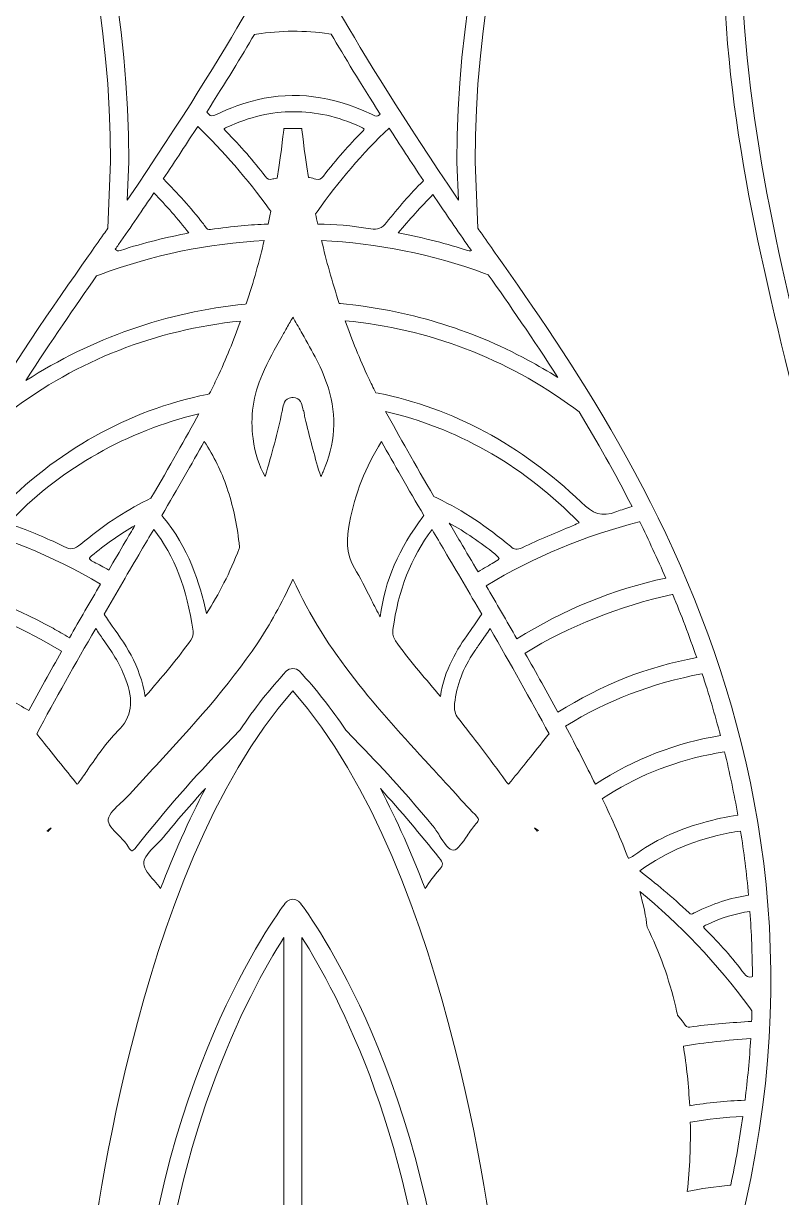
# Model space of a CAD drawing. Extents: x 467 to 2534, y -2987 to -13.
# Drawn here: x 1335 to 1801, y -1244 to -521 of the extents above; entities that cross this region are included whole.
import ezdxf

# ---------------------------------------------------------------- set-up
doc = ezdxf.new("R2010")
doc.units = 0
doc.header["$MEASUREMENT"] = 0
doc.layers.add('Layer 1', color=7, linetype='Continuous')

# ---------------------------------------------------------------- blocks, each defined once
blk = doc.blocks.new('block 2')
at = {"layer": 'Layer 1', "lineweight": 0}
for points, knots in [([(2529.46, -1453.51), (2526.66, -1452.4), (2523.54, -1453.69), (2522.31, -1456.43), (2522.01, -1457.14), (2505.06, -1493.98), (2462.33, -1535.12), (2461.96, -1524.73), (2462.23, -1514.31), (2463.46, -1503.86), (2465.51, -1486.58), (2472.78, -1450.83), (2489.36, -1439.91), (2448.7, -1466.6), (2405.02, -1490.26), (2349.29, -1559.44), (2349.18, -1550.69), (2349.51, -1541.88), (2350.55, -1533.09), (2352.56, -1515.79), (2359.83, -1480.06), (2376.47, -1469.14), (2332.22, -1498.2), (2284.39, -1523.62), (2221.44, -1607.9), (2220.15, -1592.27), (2219.84, -1576.66), (2221.67, -1561.01), (2223.71, -1543.71), (2230.98, -1507.92), (2247.57, -1497.05), (2201.24, -1527.46), (2150.89, -1553.93), (2083.38, -1648.38), (2078.18, -1655.68), (2073.43, -1663.39), (2069.41, -1671.45), (2068.67, -1658.58), (2068.71, -1645.7), (2070.22, -1632.76), (2072.24, -1615.46), (2079.51, -1579.68), (2096.13, -1568.76), (2067.51, -1587.56), (2037.38, -1604.86), (2002.64, -1637.56), (2001.15, -1616.4), (1985.47, -1599.69), (1974.86, -1588.38), (1960.13, -1572.71), (1944.55, -1557.53), (1928.53, -1543.21), (1922.83, -1538.13), (1916.99, -1533.18), (1911.36, -1528.38), (1909.94, -1527.19), (1908.55, -1525.99), (1907.16, -1524.8), (1924.28, -1508.4), (1986.82, -1437.6), (2002.4, -1266.13), (2020.09, -1071.6), (1834.51, -783.21), (1826.61, -771.04), (1826.61, -771.04), (1826.16, -771.31), (1826.16, -771.31), (1826.06, -770.89), (1825.96, -770.46), (1825.84, -770.02), (1801.91, -674.85), (1777.15, -576.45), (1776.9, -476.35), (1776.9, -476.35), (1776.86, -467.66), (1776.86, -467.66), (1776.47, -328.94), (1776.03, -171.69), (1864.04, -53.82), (1864.04, -53.82), (1894.69, -12.76), (1894.69, -12.76), (1894.69, -12.76), (1855.9, -46.24), (1855.9, -46.24), (1855.26, -46.8), (1791.47, -102.35), (1728.66, -198.53), (1670.68, -287.35), (1601.55, -430.11), (1601.55, -606.03), (1601.55, -606.03), (1602.51, -629.38), (1602.51, -629.38), (1534.49, -529.66), (1505.77, -471.11), (1505.48, -470.5), (1505.48, -470.5), (1500.45, -460.17), (1500.45, -460.17), (1500.45, -460.17), (1495.41, -470.5), (1495.41, -470.5), (1495.12, -471.11), (1466.41, -529.66), (1398.39, -629.38), (1398.39, -629.38), (1399.35, -605.8), (1399.35, -605.8), (1399.35, -430.11), (1330.22, -287.35), (1272.24, -198.53), (1209.43, -102.35), (1145.62, -46.8), (1144.99, -46.24), (1144.99, -46.24), (1106.21, -12.76), (1106.21, -12.76), (1106.21, -12.76), (1136.85, -53.82), (1136.85, -53.82), (1224.87, -171.69), (1224.42, -328.92), (1224.03, -467.63), (1224.03, -467.63), (1224, -476.35), (1224, -476.35), (1223.74, -576.45), (1199, -674.85), (1175.06, -770.02), (1174.94, -770.46), (1174.84, -770.89), (1174.73, -771.31), (1174.73, -771.31), (1174.29, -771.04), (1174.29, -771.04), (1166.39, -783.21), (980.81, -1071.6), (998.5, -1266.13), (1014.08, -1437.59), (1076.62, -1508.4), (1093.73, -1524.8), (1092.35, -1525.99), (1090.95, -1527.17), (1089.55, -1528.37), (1083.9, -1533.16), (1078.07, -1538.13), (1072.37, -1543.21), (1056.33, -1557.54), (1040.75, -1572.75), (1026.04, -1588.38), (1015.43, -1599.69), (999.73, -1616.4), (998.26, -1637.56), (963.52, -1604.86), (933.38, -1587.56), (904.77, -1568.76), (921.39, -1579.68), (928.66, -1615.46), (930.67, -1632.76), (932.19, -1645.7), (932.22, -1658.58), (931.49, -1671.45), (927.46, -1663.39), (922.72, -1655.68), (917.52, -1648.38), (850.01, -1553.93), (799.66, -1527.46), (753.33, -1497.05), (769.91, -1507.92), (777.18, -1543.71), (779.23, -1561.01), (781.06, -1576.66), (780.75, -1592.27), (779.45, -1607.9), (716.5, -1523.62), (668.67, -1498.2), (624.45, -1469.14), (641.07, -1480.06), (648.33, -1515.79), (650.35, -1533.09), (651.39, -1541.88), (651.71, -1550.69), (651.61, -1559.44), (595.88, -1490.26), (552.2, -1466.6), (511.53, -1439.91), (528.12, -1450.83), (535.39, -1486.58), (537.44, -1503.86), (538.67, -1514.31), (538.94, -1524.73), (538.56, -1535.14), (495.8, -1493.95), (478.89, -1457.12), (478.58, -1456.43), (477.36, -1453.69), (474.23, -1452.4), (471.43, -1453.51), (468.64, -1454.6), (467.22, -1457.69), (468.19, -1460.52), (468.53, -1461.53), (487.8, -1515.53), (535.25, -1573.57), (539.16, -1578.35), (543.26, -1583.14), (547.54, -1587.92), (572.08, -1615.39), (603.01, -1642.86), (641.36, -1665.25), (645.86, -1667.9), (650.54, -1670.47), (655.26, -1672.98), (666.75, -1679.06), (678.86, -1684.6), (691.61, -1689.6), (695.99, -1691.34), (700.52, -1693.03), (705.09, -1694.58), (712.22, -1697.09), (719.52, -1699.36), (727.05, -1701.44), (742.29, -1705.66), (756.83, -1709.87), (770.7, -1714.05), (775.61, -1715.54), (780.46, -1716.99), (785.24, -1718.44), (791.57, -1720.42), (797.74, -1722.36), (803.79, -1724.33), (808.38, -1725.79), (812.85, -1727.24), (817.25, -1728.73), (824.69, -1731.2), (831.91, -1733.66), (838.92, -1736.12), (824.16, -1753.71), (812.62, -1777.16), (804.59, -1805.94), (796.16, -1836.13), (793.33, -1869.47), (796.19, -1905.03), (796.86, -1913.36), (798.39, -1921.55), (799.86, -1929.47), (801.84, -1940.01), (803.68, -1949.98), (803.67, -1960.2), (803.65, -1970.62), (802.25, -1981.32), (800.88, -1991.66), (799.55, -2001.9), (798.15, -2012.48), (798.02, -2023.15), (797.69, -2049.1), (805.03, -2075.53), (818.73, -2097.6), (822.16, -2103.14), (826, -2108.43), (829.72, -2113.55), (834.24, -2119.8), (838.51, -2125.68), (842.18, -2132.05), (849.57, -2144.9), (849.31, -2156.31), (849.02, -2169.5), (848.83, -2177.92), (848.63, -2186.62), (850.46, -2196.24), (859.11, -2241.87), (894.04, -2276.66), (931.34, -2296.41), (845.27, -2282.98), (775.65, -2255.4), (753.11, -2235.68), (753.11, -2235.68), (745.04, -2243.34), (745.04, -2243.34), (746.78, -2245.54), (788.29, -2297.74), (859.99, -2343.72), (911.24, -2376.57), (985.75, -2410.56), (1074.79, -2410.55), (1094.47, -2410.55), (1114.88, -2408.89), (1135.88, -2405.19), (1004.05, -2511.85), (828.85, -2475.27), (821.16, -2473.6), (821.16, -2473.6), (821.14, -2473.73), (821.14, -2473.73), (821.14, -2473.73), (819.86, -2473.43), (819.86, -2473.43), (819.86, -2473.43), (819.86, -2479.3), (819.86, -2479.3), (819.86, -2479.3), (817.52, -2484.09), (817.52, -2484.09), (817.52, -2484.09), (818, -2484.26), (818, -2484.26), (818, -2484.26), (817.98, -2484.3), (817.98, -2484.3), (821.5, -2485.63), (905.38, -2516.96), (1015.15, -2522.5), (1025.87, -2523.03), (1036.45, -2523.3), (1046.89, -2523.3), (1084.88, -2523.3), (1121, -2519.7), (1155.06, -2512.67), (1161.03, -2557.91), (1165.33, -2606.49), (1168.57, -2665.02), (1169.34, -2678.86), (1169.74, -2693.31), (1170.11, -2707.27), (1171.08, -2743.03), (1172.11, -2780.03), (1179.29, -2814.77), (1183.93, -2837.21), (1194.7, -2868.69), (1219.68, -2891.32), (1248.16, -2917.1), (1284.2, -2921.37), (1326.79, -2904), (1329.64, -2902.84), (1332.51, -2901.61), (1335.36, -2900.4), (1341.96, -2910.43), (1386.02, -2972.1), (1470.35, -2972.1), (1479.87, -2972.1), (1489.9, -2971.31), (1500.45, -2969.59), (1604.45, -2986.69), (1658.19, -2911.56), (1665.54, -2900.4), (1668.39, -2901.61), (1671.26, -2902.84), (1674.11, -2904), (1691.22, -2910.98), (1707.28, -2914.46), (1722.21, -2914.46), (1744.44, -2914.46), (1764.19, -2906.74), (1781.22, -2891.32), (1806.2, -2868.69), (1816.96, -2837.21), (1821.61, -2814.77), (1828.79, -2780.03), (1829.81, -2743.03), (1830.79, -2707.27), (1831.16, -2693.31), (1831.55, -2678.86), (1832.32, -2665.02), (1835.56, -2606.49), (1839.86, -2557.91), (1845.84, -2512.67), (1879.9, -2519.72), (1916.02, -2523.3), (1954, -2523.3), (1964.43, -2523.3), (1975.03, -2523.03), (1985.74, -2522.5), (2095.5, -2516.96), (2179.4, -2485.63), (2182.91, -2484.3), (2182.91, -2484.3), (2182.9, -2484.24), (2182.9, -2484.24), (2182.9, -2484.24), (2183.43, -2484.06), (2183.43, -2484.06), (2183.43, -2484.06), (2181.04, -2479.02), (2181.04, -2479.02), (2181.04, -2479.02), (2181.04, -2473.43), (2181.04, -2473.43), (2181.04, -2473.43), (2179.6, -2473.48), (2179.6, -2473.48), (2179.6, -2473.48), (2179.07, -2473.75), (2179.07, -2473.75), (2164.96, -2476.7), (1994.19, -2509.67), (1865.02, -2405.19), (1886.02, -2408.89), (1906.41, -2410.55), (1926.1, -2410.55), (2015.14, -2410.55), (2089.66, -2376.57), (2140.9, -2343.72), (2212.6, -2297.74), (2254.12, -2245.54), (2255.86, -2243.34), (2255.86, -2243.34), (2247.79, -2235.68), (2247.79, -2235.68), (2225.25, -2255.4), (2155.63, -2282.98), (2069.58, -2296.41), (2106.86, -2276.66), (2141.79, -2241.87), (2150.44, -2196.24), (2152.27, -2186.62), (2152.06, -2177.92), (2151.87, -2169.5), (2151.58, -2156.31), (2151.33, -2144.9), (2158.72, -2132.05), (2162.39, -2125.68), (2166.65, -2119.8), (2171.17, -2113.55), (2174.89, -2108.43), (2178.73, -2103.14), (2182.16, -2097.6), (2195.87, -2075.53), (2203.2, -2049.1), (2202.88, -2023.15), (2202.74, -2012.48), (2201.34, -2001.9), (2200.01, -1991.66), (2198.65, -1981.32), (2197.25, -1970.62), (2197.23, -1960.2), (2197.21, -1949.98), (2199.06, -1940.01), (2201.04, -1929.47), (2202.5, -1921.55), (2204.04, -1913.36), (2204.7, -1905.03), (2207.57, -1869.47), (2204.74, -1836.13), (2196.31, -1805.94), (2188.27, -1777.14), (2176.74, -1753.69), (2161.98, -1736.1), (2194.55, -1724.72), (2231.51, -1713.22), (2273.85, -1701.44), (2465.76, -1648.15), (2532.07, -1462.41), (2532.7, -1460.52), (2533.68, -1457.69), (2532.26, -1454.6), (2529.46, -1453.51)], [0, 0, 0, 0, 1, 1, 1, 2, 2, 2, 3, 3, 3, 4, 4, 4, 5, 5, 5, 6, 6, 6, 7, 7, 7, 8, 8, 8, 9, 9, 9, 10, 10, 10, 11, 11, 11, 12, 12, 12, 13, 13, 13, 14, 14, 14, 15, 15, 15, 16, 16, 16, 17, 17, 17, 18, 18, 18, 19, 19, 19, 20, 20, 20, 21, 21, 21, 22, 22, 22, 23, 23, 23, 24, 24, 24, 25, 25, 25, 26, 26, 26, 27, 27, 27, 28, 28, 28, 29, 29, 29, 30, 30, 30, 31, 31, 31, 32, 32, 32, 33, 33, 33, 34, 34, 34, 35, 35, 35, 36, 36, 36, 37, 37, 37, 38, 38, 38, 39, 39, 39, 40, 40, 40, 41, 41, 41, 42, 42, 42, 43, 43, 43, 44, 44, 44, 45, 45, 45, 46, 46, 46, 47, 47, 47, 48, 48, 48, 49, 49, 49, 50, 50, 50, 51, 51, 51, 52, 52, 52, 53, 53, 53, 54, 54, 54, 55, 55, 55, 56, 56, 56, 57, 57, 57, 58, 58, 58, 59, 59, 59, 60, 60, 60, 61, 61, 61, 62, 62, 62, 63, 63, 63, 64, 64, 64, 65, 65, 65, 66, 66, 66, 67, 67, 67, 68, 68, 68, 69, 69, 69, 70, 70, 70, 71, 71, 71, 72, 72, 72, 73, 73, 73, 74, 74, 74, 75, 75, 75, 76, 76, 76, 77, 77, 77, 78, 78, 78, 79, 79, 79, 80, 80, 80, 81, 81, 81, 82, 82, 82, 83, 83, 83, 84, 84, 84, 85, 85, 85, 86, 86, 86, 87, 87, 87, 88, 88, 88, 89, 89, 89, 90, 90, 90, 91, 91, 91, 92, 92, 92, 93, 93, 93, 94, 94, 94, 95, 95, 95, 96, 96, 96, 97, 97, 97, 98, 98, 98, 99, 99, 99, 100, 100, 100, 101, 101, 101, 102, 102, 102, 103, 103, 103, 104, 104, 104, 105, 105, 105, 106, 106, 106, 107, 107, 107, 108, 108, 108, 109, 109, 109, 110, 110, 110, 111, 111, 111, 112, 112, 112, 113, 113, 113, 114, 114, 114, 115, 115, 115, 116, 116, 116, 117, 117, 117, 118, 118, 118, 119, 119, 119, 120, 120, 120, 121, 121, 121, 122, 122, 122, 123, 123, 123, 124, 124, 124, 125, 125, 125, 126, 126, 126, 127, 127, 127, 128, 128, 128, 129, 129, 129, 130, 130, 130, 131, 131, 131, 132, 132, 132, 133, 133, 133, 134, 134, 134, 135, 135, 135, 136, 136, 136, 137, 137, 137, 138, 138, 138, 139, 139, 139, 140, 140, 140, 141, 141, 141, 142, 142, 142, 143, 143, 143, 144, 144, 144, 145, 145, 145, 146, 146, 146, 147, 147, 147, 148, 148, 148, 149, 149, 149, 150, 150, 150, 151, 151, 151, 152, 152, 152, 152]), ([(1185.89, -772.75), (1210.01, -676.93), (1234.92, -577.85), (1235.19, -476.37), (1235.19, -476.37), (1235.21, -467.66), (1235.21, -467.66), (1235.57, -343.32), (1235.96, -204.27), (1173.44, -90.16), (1197.34, -115.81), (1230.33, -154.77), (1263.07, -204.97), (1320.14, -292.45), (1388.17, -433.01), (1388.17, -605.57), (1388.17, -605.57), (1386.48, -646.65), (1386.48, -646.65), (1385.61, -647.91), (1384.76, -649.15), (1383.87, -650.42), (1380.92, -654.65), (1377.81, -659.07), (1374.55, -663.69), (1288.74, -785.77), (1110.47, -1039.32), (1270.14, -1388.37), (1263.64, -1411.62), (1254.39, -1434.77), (1242.43, -1457.79), (1127.55, -1314.61), (1124.87, -1117.13), (1143.2, -975.7), (1152.04, -907.31), (1169.26, -838.9), (1185.89, -772.75)], [0, 0, 0, 0, 1, 1, 1, 2, 2, 2, 3, 3, 3, 4, 4, 4, 5, 5, 5, 6, 6, 6, 7, 7, 7, 8, 8, 8, 9, 9, 9, 10, 10, 10, 11, 11, 11, 12, 12, 12, 12]), ([(1737.82, -204.97), (1770.57, -154.77), (1803.55, -115.81), (1827.46, -90.16), (1764.94, -204.29), (1765.33, -343.34), (1765.69, -467.68), (1765.69, -467.68), (1765.7, -476.37), (1765.7, -476.37), (1765.98, -577.85), (1790.89, -676.93), (1815, -772.75), (1831.64, -838.9), (1848.84, -907.31), (1857.71, -975.7), (1876.02, -1117.13), (1873.34, -1314.61), (1758.47, -1457.79), (1746.51, -1434.79), (1737.26, -1411.62), (1730.76, -1388.37), (1890.42, -1039.34), (1712.18, -785.77), (1626.34, -663.69), (1623.09, -659.07), (1619.98, -654.65), (1617.05, -650.42), (1616.14, -649.15), (1615.29, -647.91), (1614.42, -646.65), (1614.42, -646.65), (1612.73, -605.8), (1612.73, -605.8), (1612.73, -433.01), (1680.76, -292.45), (1737.82, -204.97)], [0, 0, 0, 0, 1, 1, 1, 2, 2, 2, 3, 3, 3, 4, 4, 4, 5, 5, 5, 6, 6, 6, 7, 7, 7, 8, 8, 8, 9, 9, 9, 10, 10, 10, 11, 11, 11, 12, 12, 12, 12]), ([(1476.73, -527.37), (1476.73, -527.37), (1478.09, -527.17), (1478.09, -527.17), (1492.89, -524.91), (1507.89, -524.85), (1522.7, -526.96), (1522.7, -526.96), (1524.05, -527.17), (1524.05, -527.17), (1532.22, -541.04), (1542.22, -557.52), (1554.23, -576.43), (1554.23, -576.43), (1553.81, -576.84), (1553.81, -576.84), (1552.36, -578.2), (1551.66, -577.85), (1549.78, -576.89), (1549.46, -576.74), (1549.13, -576.57), (1548.81, -576.41), (1524.47, -565.06), (1501.49, -562.18), (1478.54, -567.59), (1470.16, -569.55), (1461.68, -572.61), (1453.32, -576.67), (1450.95, -577.83), (1450.08, -577.91), (1448.46, -576.33), (1448.46, -576.33), (1447.38, -575.32), (1447.38, -575.32), (1459, -556.98), (1468.74, -540.94), (1476.73, -527.37)], [0, 0, 0, 0, 1, 1, 1, 2, 2, 2, 3, 3, 3, 4, 4, 4, 5, 5, 5, 6, 6, 6, 7, 7, 7, 8, 8, 8, 9, 9, 9, 10, 10, 10, 11, 11, 11, 12, 12, 12, 12]), ([(1488.08, -616.39), (1485.88, -616.99), (1484.87, -616.61), (1483.35, -614.63), (1476.23, -605.35), (1468.18, -596.12), (1459.39, -587.21), (1458.3, -586.1), (1458.15, -585.64), (1458.1, -585.64), (1458.13, -585.58), (1458.4, -585.2), (1459.84, -584.55), (1473.93, -578.03), (1487.33, -574.89), (1500.87, -575), (1514.49, -574.86), (1527.97, -577.88), (1542.1, -584.21), (1544.17, -585.13), (1544.37, -585.61), (1544.39, -585.64), (1544.39, -585.68), (1544.37, -586.24), (1542.83, -587.74), (1535.04, -595.4), (1527.32, -604.21), (1519.25, -614.63), (1517.68, -616.65), (1516.71, -617.02), (1514.54, -616.43), (1513.4, -616.1), (1512.17, -615.81), (1510.79, -615.54), (1510.79, -615.54), (1510.14, -615.42), (1510.14, -615.42), (1507.09, -597.3), (1506.05, -585.69), (1506.01, -585.39), (1506.01, -585.39), (1494.89, -585.39), (1494.89, -585.39), (1494.85, -585.69), (1493.79, -597.45), (1490.69, -615.78), (1490.69, -615.78), (1489.53, -616.03), (1489.53, -616.03), (1489.05, -616.15), (1488.55, -616.26), (1488.08, -616.39)], [0, 0, 0, 0, 1, 1, 1, 2, 2, 2, 3, 3, 3, 4, 4, 4, 5, 5, 5, 6, 6, 6, 7, 7, 7, 8, 8, 8, 9, 9, 9, 10, 10, 10, 11, 11, 11, 12, 12, 12, 13, 13, 13, 14, 14, 14, 15, 15, 15, 16, 16, 16, 17, 17, 17, 17]), ([(1441.83, -584.01), (1457.5, -599.11), (1472.33, -616.24), (1485.93, -634.94), (1485.93, -634.94), (1486.85, -636.2), (1486.85, -636.2), (1486.32, -638.78), (1485.76, -641.43), (1485.16, -644.12), (1485.16, -644.12), (1484.7, -644.14), (1484.7, -644.14), (1474.51, -644.55), (1463.73, -645.57), (1449.62, -647.48), (1448.1, -647.82), (1447.48, -647.14), (1446.12, -645.11), (1445.78, -644.6), (1445.43, -644.1), (1445.08, -643.66), (1437.53, -634.14), (1429.39, -625.03), (1420.9, -616.58), (1420.9, -616.58), (1420.66, -616.34), (1420.66, -616.34), (1428.27, -604.94), (1435.32, -594.16), (1441.83, -584.01)], [0, 0, 0, 0, 1, 1, 1, 2, 2, 2, 3, 3, 3, 4, 4, 4, 5, 5, 5, 6, 6, 6, 7, 7, 7, 8, 8, 8, 9, 9, 9, 10, 10, 10, 10]), ([(1580.94, -617.4), (1580.94, -617.4), (1580.7, -617.66), (1580.7, -617.66), (1572.76, -625.69), (1565.17, -634.26), (1558.14, -643.1), (1555.19, -646.8), (1552.82, -647.76), (1548.4, -647.06), (1536.4, -645.16), (1525.86, -644.21), (1516.15, -644.12), (1516.15, -644.12), (1515.74, -644.12), (1515.74, -644.12), (1515.28, -642.02), (1514.83, -639.96), (1514.41, -637.94), (1514.41, -637.94), (1515.33, -636.65), (1515.33, -636.65), (1528.48, -617.98), (1543.41, -600.61), (1559.71, -585), (1566.25, -595.18), (1573.31, -605.98), (1580.94, -617.4)], [0, 0, 0, 0, 1, 1, 1, 2, 2, 2, 3, 3, 3, 4, 4, 4, 5, 5, 5, 6, 6, 6, 7, 7, 7, 8, 8, 8, 9, 9, 9, 9]), ([(1393.03, -656.82), (1400.74, -645.76), (1408.03, -635.13), (1414.89, -624.96), (1422.48, -632.76), (1429.7, -641.03), (1436.36, -649.63), (1423.42, -652.24), (1408.59, -655.57), (1394.29, -660.38), (1392.79, -660.89), (1392.08, -660.59), (1391.21, -659.8), (1391.21, -659.8), (1391.05, -659.65), (1391.05, -659.65), (1391.7, -658.71), (1392.38, -657.74), (1393.03, -656.82)], [0, 0, 0, 0, 1, 1, 1, 2, 2, 2, 3, 3, 3, 4, 4, 4, 5, 5, 5, 6, 6, 6, 6]), ([(1607.86, -656.82), (1608.7, -658.01), (1609.57, -659.26), (1610.44, -660.49), (1609.98, -660.71), (1609.38, -660.84), (1608.27, -660.49), (1595.65, -656.27), (1581.93, -652.81), (1565.32, -649.62), (1572.17, -641.41), (1579.37, -633.49), (1586.74, -626.03), (1593.39, -635.88), (1600.43, -646.13), (1607.86, -656.82)], [0, 0, 0, 0, 1, 1, 1, 2, 2, 2, 3, 3, 3, 4, 4, 4, 5, 5, 5, 5]), ([(1471.78, -693.32), (1471.78, -693.32), (1471.03, -693.38), (1471.03, -693.38), (1422.96, -698.23), (1376.36, -714.54), (1336.02, -740.55), (1351.46, -716.25), (1366.43, -694.73), (1379.52, -676.1), (1379.52, -676.1), (1381.86, -675.23), (1381.86, -675.23), (1414.24, -663.16), (1448.22, -656.13), (1482.8, -654.29), (1479.84, -666.58), (1476.22, -679.78), (1471.78, -693.32)], [0, 0, 0, 0, 1, 1, 1, 2, 2, 2, 3, 3, 3, 4, 4, 4, 5, 5, 5, 6, 6, 6, 6]), ([(1645.29, -727.89), (1609.35, -708.55), (1570.48, -696.87), (1529.76, -693.11), (1529.76, -693.11), (1529.03, -693.04), (1529.03, -693.04), (1524.64, -679.6), (1521.03, -666.46), (1518.09, -654.26), (1552.42, -655.96), (1586.21, -662.77), (1618.55, -674.48), (1618.55, -674.48), (1620.83, -675.31), (1620.83, -675.31), (1633.72, -693.64), (1648.44, -714.78), (1663.66, -738.62), (1657.62, -734.82), (1651.46, -731.21), (1645.29, -727.89)], [0, 0, 0, 0, 1, 1, 1, 2, 2, 2, 3, 3, 3, 4, 4, 4, 5, 5, 5, 6, 6, 6, 7, 7, 7, 7]), ([(1468.18, -703.88), (1464.03, -715.57), (1459.27, -727.38), (1453.81, -738.91), (1452.36, -741.96), (1450.74, -745.24), (1448.98, -748.7), (1448.98, -748.7), (1447.62, -748.98), (1447.62, -748.98), (1398.77, -759.05), (1355.13, -783.48), (1317.95, -821.58), (1317.63, -821.93), (1317.3, -822.3), (1316.98, -822.69), (1315.58, -824.35), (1315.05, -824.74), (1313.91, -824.37), (1306.88, -822.1), (1299.54, -820.01), (1291.52, -818.05), (1301.6, -798.24), (1312.1, -779.62), (1322.58, -762.24), (1322.58, -762.24), (1325.99, -759.66), (1325.99, -759.66), (1367.93, -728.01), (1415.76, -709.25), (1468.18, -703.88)], [0, 0, 0, 0, 1, 1, 1, 2, 2, 2, 3, 3, 3, 4, 4, 4, 5, 5, 5, 6, 6, 6, 7, 7, 7, 8, 8, 8, 9, 9, 9, 10, 10, 10, 10]), ([(1493.84, -713.11), (1494.48, -712.03), (1495.09, -710.94), (1495.7, -709.87), (1497.07, -707.46), (1498.43, -705.07), (1499.78, -702.67), (1500.07, -702.15), (1500.29, -701.81), (1500.48, -701.56), (1500.65, -701.8), (1500.86, -702.12), (1501.1, -702.56), (1502.77, -705.58), (1504.49, -708.57), (1506.2, -711.57), (1512.32, -722.24), (1518.66, -733.26), (1522.36, -745.21), (1527.68, -762.41), (1526.59, -779.73), (1519.12, -796.67), (1518.69, -797.66), (1518.19, -798.65), (1517.67, -799.61), (1514.03, -788.36), (1511.23, -776.91), (1508.52, -765.8), (1508.52, -765.8), (1507.68, -762.37), (1507.68, -762.37), (1507.63, -762.1), (1507.6, -761.81), (1507.58, -761.52), (1507.5, -760.68), (1507.39, -759.66), (1506.85, -758.67), (1506.66, -758.33), (1506.52, -757.6), (1506.4, -756.95), (1506.05, -755.14), (1505.26, -751.01), (1500.58, -751.01), (1500.36, -751.01), (1500.14, -751.01), (1499.89, -751.03), (1495.04, -751.44), (1494.41, -755.92), (1494.12, -758.09), (1494.05, -758.52), (1494, -758.94), (1493.91, -759.32), (1490.89, -772.94), (1487.5, -785.85), (1483.35, -799.5), (1479.53, -792.81), (1477.26, -785.58), (1475.94, -776.25), (1474.08, -762.97), (1476.01, -749.64), (1481.68, -736.64), (1485.19, -728.57), (1489.53, -720.72), (1493.84, -713.11)], [0, 0, 0, 0, 1, 1, 1, 2, 2, 2, 3, 3, 3, 4, 4, 4, 5, 5, 5, 6, 6, 6, 7, 7, 7, 8, 8, 8, 9, 9, 9, 10, 10, 10, 11, 11, 11, 12, 12, 12, 13, 13, 13, 14, 14, 14, 15, 15, 15, 16, 16, 16, 17, 17, 17, 18, 18, 18, 19, 19, 19, 20, 20, 20, 21, 21, 21, 21]), ([(1699.96, -821.19), (1690.35, -824.93), (1685.23, -822.28), (1678.01, -815.39), (1641.07, -780.05), (1598.97, -757.48), (1552.92, -748.28), (1552.92, -748.28), (1551.59, -748.02), (1551.59, -748.02), (1549.95, -744.81), (1548.45, -741.78), (1547.1, -738.91), (1541.62, -727.31), (1536.83, -715.45), (1532.66, -703.69), (1584.44, -708.71), (1631.82, -726.76), (1673.51, -757.36), (1673.51, -757.36), (1676.85, -759.81), (1676.85, -759.81), (1687.83, -777.92), (1698.85, -797.37), (1709.45, -818.14), (1705.78, -819.13), (1702.76, -820.1), (1699.96, -821.19)], [0, 0, 0, 0, 1, 1, 1, 2, 2, 2, 3, 3, 3, 4, 4, 4, 5, 5, 5, 6, 6, 6, 7, 7, 7, 8, 8, 8, 9, 9, 9, 9]), ([(1413.03, -812.86), (1413.03, -812.86), (1410.68, -814.06), (1410.68, -814.06), (1396.41, -821.24), (1382.67, -830.37), (1369.88, -841.22), (1366.02, -844.5), (1363.65, -844.83), (1359.37, -842.68), (1350.73, -838.36), (1341.31, -834.37), (1328.82, -829.72), (1326.24, -828.77), (1325.9, -828.26), (1325.9, -828.24), (1325.92, -827.97), (1326.31, -827.27), (1328.09, -825.42), (1358.48, -794.15), (1398.03, -771.86), (1442.55, -760.91), (1434.48, -775.87), (1424.36, -793.46), (1413.03, -812.86)], [0, 0, 0, 0, 1, 1, 1, 2, 2, 2, 3, 3, 3, 4, 4, 4, 5, 5, 5, 6, 6, 6, 7, 7, 7, 8, 8, 8, 8]), ([(1589.56, -812.97), (1589.56, -812.97), (1587.27, -811.84), (1587.27, -811.84), (1575.84, -792.25), (1565.67, -774.54), (1557.61, -759.54), (1601.06, -769.69), (1640.1, -791.62), (1673.68, -824.78), (1675.04, -826.11), (1676.34, -827.39), (1676.8, -828.05), (1676.15, -828.46), (1674.62, -829.11), (1673.12, -829.72), (1673.12, -829.72), (1672.62, -829.93), (1672.62, -829.93), (1663.17, -833.84), (1652.18, -838.43), (1641.67, -843.39), (1638.53, -844.88), (1636.96, -844.71), (1634.43, -842.56), (1620.3, -830.54), (1605.2, -820.59), (1589.56, -812.97)], [0, 0, 0, 0, 1, 1, 1, 2, 2, 2, 3, 3, 3, 4, 4, 4, 5, 5, 5, 6, 6, 6, 7, 7, 7, 8, 8, 8, 9, 9, 9, 9]), ([(1467.46, -843.97), (1461.58, -858.97), (1454.92, -872.08), (1447.19, -883.87), (1443.15, -865.32), (1436.17, -843.05), (1420.27, -824.31), (1420.27, -824.31), (1419.69, -823.63), (1419.69, -823.63), (1429.39, -807.06), (1438.29, -791.71), (1445.91, -778), (1451.87, -787.22), (1456.41, -796.5), (1459.77, -806.33), (1463.56, -817.39), (1466.08, -828.89), (1467.29, -840.47), (1467.33, -840.78), (1467.36, -841.07), (1467.4, -841.38), (1467.52, -842.3), (1467.67, -843.46), (1467.46, -843.97)], [0, 0, 0, 0, 1, 1, 1, 2, 2, 2, 3, 3, 3, 4, 4, 4, 5, 5, 5, 6, 6, 6, 7, 7, 7, 8, 8, 8, 8]), ([(1581.23, -823.68), (1581.23, -823.68), (1580.6, -824.5), (1580.6, -824.5), (1565.79, -843.63), (1557.13, -863.78), (1554.2, -885.98), (1554.16, -885.91), (1554.13, -885.85), (1554.11, -885.78), (1553.96, -885.45), (1553.81, -885.13), (1553.65, -884.84), (1551.79, -881.39), (1549.98, -877.81), (1548.24, -874.35), (1545.17, -868.27), (1542.02, -862.01), (1538.42, -856.05), (1532.8, -846.75), (1533.59, -837.15), (1535.29, -828.14), (1538.64, -810.31), (1545.29, -793.5), (1555.05, -778.12), (1562.68, -791.81), (1571.55, -807.13), (1581.23, -823.68)], [0, 0, 0, 0, 1, 1, 1, 2, 2, 2, 3, 3, 3, 4, 4, 4, 5, 5, 5, 6, 6, 6, 7, 7, 7, 8, 8, 8, 9, 9, 9, 9]), ([(1381.96, -865.85), (1375.61, -876.72), (1369.18, -887.79), (1362.79, -898.92), (1359.11, -896.68), (1355.8, -894.75), (1352.71, -893.05), (1327.18, -878.85), (1299.57, -868.53), (1270.63, -862.35), (1275.85, -850.29), (1281.3, -838.58), (1286.9, -827.27), (1286.9, -827.27), (1287.27, -827.35), (1287.27, -827.35), (1320.72, -835.46), (1352.57, -848.41), (1381.96, -865.85)], [0, 0, 0, 0, 1, 1, 1, 2, 2, 2, 3, 3, 3, 4, 4, 4, 5, 5, 5, 6, 6, 6, 6]), ([(1378.02, -847.11), (1386.09, -840.59), (1394.55, -834.76), (1403.2, -829.66), (1401.24, -833), (1399.26, -836.36), (1397.25, -839.79), (1393.89, -845.51), (1390.47, -851.33), (1387.01, -857.21), (1383.66, -855.29), (1380.85, -853.75), (1378.14, -852.38), (1375.2, -850.92), (1375.08, -850.18), (1375.08, -850.17), (1375.06, -849.93), (1375.4, -849.21), (1378.02, -847.11)], [0, 0, 0, 0, 1, 1, 1, 2, 2, 2, 3, 3, 3, 4, 4, 4, 5, 5, 5, 6, 6, 6, 6]), ([(1614.5, -858.29), (1610.83, -852.04), (1607.22, -845.87), (1603.65, -839.81), (1601.35, -835.88), (1599.08, -832.03), (1596.84, -828.21), (1606.55, -833.72), (1615.97, -840.1), (1624.84, -847.27), (1627.44, -849.35), (1627.45, -850.03), (1627.45, -850.11), (1627.44, -850.27), (1627.16, -850.92), (1624.26, -852.56), (1621.36, -854.18), (1618.27, -856), (1614.5, -858.29)], [0, 0, 0, 0, 1, 1, 1, 2, 2, 2, 3, 3, 3, 4, 4, 4, 5, 5, 5, 6, 6, 6, 6]), ([(1638.46, -899.57), (1632.16, -888.56), (1625.8, -877.6), (1619.5, -866.82), (1619.5, -866.82), (1619.52, -866.82), (1619.52, -866.82), (1649.04, -849.02), (1680.74, -835.82), (1713.76, -827.56), (1713.76, -827.56), (1714.12, -827.47), (1714.12, -827.47), (1719.63, -838.67), (1725.01, -850.23), (1730.18, -862.14), (1697.86, -868.99), (1667.01, -881.58), (1638.46, -899.57)], [0, 0, 0, 0, 1, 1, 1, 2, 2, 2, 3, 3, 3, 4, 4, 4, 5, 5, 5, 6, 6, 6, 6]), ([(1409.4, -935.16), (1406.63, -915.81), (1396.53, -901.82), (1387.54, -889.33), (1386.68, -888.15), (1385.81, -886.87), (1384.86, -885.39), (1384.86, -885.39), (1384.14, -884.31), (1384.14, -884.31), (1391.84, -871.07), (1399.5, -858.03), (1406.89, -845.46), (1409.55, -840.93), (1412.14, -836.5), (1414.72, -832.11), (1427.52, -848.58), (1435.25, -868.51), (1438.98, -894.79), (1439.27, -896.82), (1438.85, -898.44), (1437.5, -900.35), (1429.92, -911.19), (1421.46, -921.07), (1411.67, -932.52), (1410.91, -933.39), (1410.16, -934.26), (1409.4, -935.16)], [0, 0, 0, 0, 1, 1, 1, 2, 2, 2, 3, 3, 3, 4, 4, 4, 5, 5, 5, 6, 6, 6, 7, 7, 7, 8, 8, 8, 9, 9, 9, 9]), ([(1616.06, -885.45), (1613.99, -888.66), (1611.69, -891.87), (1609.45, -894.98), (1609.45, -894.98), (1608.87, -895.78), (1608.87, -895.78), (1601.81, -905.62), (1593.57, -918.83), (1591.4, -934.96), (1591.4, -934.96), (1589.81, -933.11), (1589.81, -933.11), (1580.92, -922.76), (1571.72, -912.06), (1563.7, -900.76), (1562.2, -898.63), (1561.74, -896.58), (1562.12, -893.7), (1565.34, -869.65), (1573.24, -849.52), (1586.19, -832.16), (1588.75, -836.53), (1591.36, -840.97), (1594.01, -845.47), (1601.4, -858.05), (1609.08, -871.1), (1616.77, -884.34), (1616.77, -884.34), (1616.06, -885.45), (1616.06, -885.45)], [0, 0, 0, 0, 1, 1, 1, 2, 2, 2, 3, 3, 3, 4, 4, 4, 5, 5, 5, 6, 6, 6, 7, 7, 7, 8, 8, 8, 9, 9, 9, 10, 10, 10, 10]), ([(1584.42, -977.12), (1588.28, -981.3), (1592.13, -985.5), (1595.97, -989.71), (1595.97, -989.71), (1598.94, -992.99), (1598.94, -992.99), (1603.39, -997.9), (1608, -1002.97), (1612.76, -1007.78), (1615.3, -1010.34), (1615.37, -1011.2), (1613.26, -1013.5), (1611.31, -1015.63), (1609.52, -1018.26), (1607.8, -1020.8), (1605.07, -1024.83), (1601.98, -1029.39), (1599.44, -1029.64), (1596.62, -1029.92), (1593.55, -1025.05), (1590.82, -1020.74), (1589.38, -1018.47), (1587.9, -1016.11), (1586.31, -1014.2), (1572.29, -997.39), (1557.36, -980.81), (1541.95, -964.94), (1541.95, -964.94), (1533.07, -955.81), (1533.07, -955.81), (1524.29, -942.67), (1514.78, -930.43), (1504.53, -919.5), (1502.41, -917.23), (1498.49, -917.23), (1496.37, -919.5), (1486.17, -930.38), (1476.71, -942.55), (1467.94, -955.62), (1467.94, -955.62), (1459.09, -964.73), (1459.09, -964.73), (1439.63, -984.73), (1421.29, -1005.69), (1404.57, -1027.02), (1402.14, -1030.1), (1401.34, -1030.05), (1401.31, -1030.07), (1401.31, -1030.07), (1400.51, -1029.95), (1398.77, -1027.15), (1397.18, -1024.59), (1394.93, -1022.34), (1392.76, -1020.16), (1389.43, -1016.83), (1386.29, -1013.67), (1386.7, -1010.58), (1387.14, -1007.22), (1391.02, -1003.67), (1394.76, -1000.24), (1396.51, -998.64), (1398.32, -996.98), (1399.86, -995.28), (1405.27, -989.3), (1410.81, -983.28), (1416.19, -977.46), (1437.98, -953.81), (1460.52, -929.36), (1478.83, -901.9), (1486.49, -890.44), (1493.28, -878.18), (1500.53, -862.76), (1520.87, -908.05), (1553.16, -943.13), (1584.42, -977.12)], [0, 0, 0, 0, 1, 1, 1, 2, 2, 2, 3, 3, 3, 4, 4, 4, 5, 5, 5, 6, 6, 6, 7, 7, 7, 8, 8, 8, 9, 9, 9, 10, 10, 10, 11, 11, 11, 12, 12, 12, 13, 13, 13, 14, 14, 14, 15, 15, 15, 16, 16, 16, 17, 17, 17, 18, 18, 18, 19, 19, 19, 20, 20, 20, 21, 21, 21, 22, 22, 22, 23, 23, 23, 24, 24, 24, 25, 25, 25, 25]), ([(1357.98, -907.21), (1357.98, -907.21), (1358.03, -907.24), (1358.03, -907.24), (1351.11, -919.43), (1344.28, -931.61), (1337.75, -943.62), (1330, -939), (1321.91, -934.77), (1313.69, -931.07), (1293.12, -921.78), (1272.25, -915.06), (1251.66, -911.07), (1256.4, -897.4), (1261.5, -884.12), (1266.86, -871.24), (1266.86, -871.24), (1267.19, -871.31), (1267.19, -871.31), (1299.33, -877.91), (1329.88, -889.99), (1357.98, -907.21)], [0, 0, 0, 0, 1, 1, 1, 2, 2, 2, 3, 3, 3, 4, 4, 4, 5, 5, 5, 6, 6, 6, 7, 7, 7, 7]), ([(1663.75, -944.72), (1657.2, -932.69), (1650.37, -920.47), (1643.44, -908.27), (1643.44, -908.27), (1643.48, -908.25), (1643.48, -908.25), (1670.85, -891.61), (1701.36, -879.5), (1734.12, -872.23), (1734.12, -872.23), (1734.43, -872.16), (1734.43, -872.16), (1739.65, -884.75), (1744.61, -897.72), (1749.24, -911.08), (1719.17, -916.53), (1690.42, -927.84), (1663.75, -944.72)], [0, 0, 0, 0, 1, 1, 1, 2, 2, 2, 3, 3, 3, 4, 4, 4, 5, 5, 5, 6, 6, 6, 6]), ([(1390.83, -910.73), (1393.22, -914.65), (1395.37, -919.05), (1397.21, -923.78), (1402.76, -938.1), (1401.41, -947.55), (1392.52, -956.44), (1385.51, -963.47), (1379.76, -971.85), (1374.19, -979.94), (1372.44, -982.51), (1370.66, -985.09), (1368.85, -987.61), (1368.27, -988.43), (1367.88, -988.84), (1367.67, -989.03), (1367.45, -988.86), (1367.11, -988.54), (1366.58, -987.87), (1358.44, -977.62), (1350.25, -967.45), (1343.32, -958.85), (1343.32, -958.85), (1342.64, -958.01), (1342.64, -958.01), (1354.04, -936.78), (1366.5, -914.79), (1379.02, -893.17), (1380.56, -895.47), (1382.11, -897.76), (1383.65, -899.96), (1386.19, -903.61), (1388.6, -907.07), (1390.83, -910.73)], [0, 0, 0, 0, 1, 1, 1, 2, 2, 2, 3, 3, 3, 4, 4, 4, 5, 5, 5, 6, 6, 6, 7, 7, 7, 8, 8, 8, 9, 9, 9, 10, 10, 10, 11, 11, 11, 11]), ([(1657.61, -958.9), (1648.53, -970.12), (1641.57, -978.81), (1635, -987.09), (1634.06, -988.28), (1633.56, -988.74), (1633.31, -988.93), (1633.07, -988.76), (1632.56, -988.3), (1631.72, -987.14), (1621.67, -973.18), (1611.29, -959.82), (1602.47, -948.59), (1600.36, -945.89), (1599.67, -943.23), (1600.1, -939.43), (1601.36, -928.13), (1605.37, -917.41), (1612.06, -907.59), (1613.43, -905.57), (1614.81, -903.59), (1616.21, -901.6), (1618.1, -898.9), (1620.05, -896.12), (1621.94, -893.25), (1634.45, -914.89), (1646.91, -936.87), (1658.29, -958.06), (1658.29, -958.06), (1657.61, -958.9), (1657.61, -958.9)], [0, 0, 0, 0, 1, 1, 1, 2, 2, 2, 3, 3, 3, 4, 4, 4, 5, 5, 5, 6, 6, 6, 7, 7, 7, 8, 8, 8, 9, 9, 9, 10, 10, 10, 10]), ([(1686.8, -989.05), (1681.12, -977.51), (1674.93, -965.53), (1668.39, -953.32), (1668.39, -953.32), (1668.48, -953.27), (1668.48, -953.27), (1693.76, -937.57), (1721.99, -926.73), (1752.36, -921.07), (1752.36, -921.07), (1752.6, -921.03), (1752.6, -921.03), (1756.68, -933.4), (1760.45, -946.12), (1763.86, -959.12), (1736.88, -963.35), (1710.96, -973.42), (1686.8, -989.05)], [0, 0, 0, 0, 1, 1, 1, 2, 2, 2, 3, 3, 3, 4, 4, 4, 5, 5, 5, 6, 6, 6, 6]), ([(1500.45, -931.61), (1599.13, -1042.7), (1625.24, -1284.11), (1625.49, -1286.57), (1625.51, -1286.85), (1625.59, -1287.1), (1625.65, -1287.37), (1616.21, -1303.62), (1606.12, -1319.42), (1595.75, -1334.78), (1581.86, -1160.95), (1505.62, -1062.99), (1504.83, -1062), (1504.78, -1061.93), (1504.71, -1061.89), (1504.68, -1061.84), (1504.46, -1061.59), (1504.24, -1061.36), (1503.98, -1061.16), (1503.95, -1061.14), (1503.93, -1061.11), (1503.9, -1061.09), (1502.94, -1060.34), (1501.76, -1059.88), (1500.45, -1059.88), (1499.13, -1059.88), (1497.96, -1060.34), (1497, -1061.09), (1496.97, -1061.11), (1496.95, -1061.14), (1496.92, -1061.16), (1496.66, -1061.36), (1496.44, -1061.59), (1496.22, -1061.84), (1496.18, -1061.89), (1496.11, -1061.93), (1496.06, -1062), (1495.28, -1062.99), (1419.04, -1160.95), (1405.15, -1334.78), (1394.77, -1319.4), (1384.69, -1303.62), (1375.25, -1287.37), (1375.32, -1287.12), (1375.39, -1286.85), (1375.4, -1286.57), (1375.66, -1284.11), (1401.73, -1042.71), (1500.45, -931.61)], [0, 0, 0, 0, 1, 1, 1, 2, 2, 2, 3, 3, 3, 4, 4, 4, 5, 5, 5, 6, 6, 6, 7, 7, 7, 8, 8, 8, 9, 9, 9, 10, 10, 10, 11, 11, 11, 12, 12, 12, 13, 13, 13, 14, 14, 14, 15, 15, 15, 16, 16, 16, 16]), ([(1753.03, -1012.72), (1737.07, -1017.17), (1722.77, -1023.94), (1710.54, -1032.85), (1709.33, -1033.74), (1708.23, -1034.32), (1707.19, -1034.66), (1707.19, -1034.66), (1707.11, -1034.69), (1707.11, -1034.69), (1702.72, -1023.28), (1697.28, -1010.91), (1691.07, -997.89), (1691.07, -997.89), (1691.27, -997.75), (1691.27, -997.75), (1711.24, -984.7), (1733.2, -975.65), (1756.54, -970.88), (1759.49, -970.28), (1762.67, -969.71), (1766.25, -969.15), (1766.25, -969.15), (1766.39, -969.12), (1766.39, -969.12), (1769.49, -981.83), (1772.24, -994.82), (1774.59, -1008.07), (1767.51, -1009.13), (1760.26, -1010.69), (1753.03, -1012.72)], [0, 0, 0, 0, 1, 1, 1, 2, 2, 2, 3, 3, 3, 4, 4, 4, 5, 5, 5, 6, 6, 6, 7, 7, 7, 8, 8, 8, 9, 9, 9, 10, 10, 10, 10]), ([(1408.58, -1038.11), (1408.37, -1034.34), (1412.28, -1030.41), (1416.05, -1026.62), (1417.67, -1024.98), (1419.34, -1023.31), (1420.74, -1021.59), (1428.81, -1011.71), (1437.48, -1001.69), (1446.56, -991.69), (1436.2, -1011.37), (1427.06, -1032.19), (1419, -1053.29), (1417.76, -1051.6), (1416.32, -1049.97), (1414.94, -1048.38), (1411.89, -1044.9), (1408.75, -1041.3), (1408.58, -1038.11)], [0, 0, 0, 0, 1, 1, 1, 2, 2, 2, 3, 3, 3, 4, 4, 4, 5, 5, 5, 6, 6, 6, 6]), ([(1554.34, -991.69), (1566.96, -1005.58), (1579.06, -1019.8), (1590.39, -1034.08), (1593.19, -1037.61), (1593.28, -1038.94), (1590.87, -1041.54), (1587.49, -1045.17), (1584.57, -1049.27), (1581.88, -1053.28), (1573.84, -1032.15), (1564.69, -1011.35), (1554.34, -991.69)], [0, 0, 0, 0, 1, 1, 1, 2, 2, 2, 3, 3, 3, 4, 4, 4, 4]), ([(1351.65, -1015.96), (1350.97, -1016.66), (1350.32, -1017.37), (1349.66, -1018.07), (1349.66, -1018.07), (1349.09, -1017.77), (1349.09, -1017.77), (1349.06, -1017.73), (1349.01, -1017.7), (1348.96, -1017.66), (1349.86, -1017.08), (1350.75, -1016.5), (1351.65, -1015.96)], [0, 0, 0, 0, 1, 1, 1, 2, 2, 2, 3, 3, 3, 4, 4, 4, 4]), ([(1649.24, -1015.97), (1650.08, -1016.49), (1650.92, -1017.03), (1651.75, -1017.56), (1651.75, -1017.56), (1651.04, -1017.87), (1651.04, -1017.87), (1650.44, -1017.24), (1649.86, -1016.59), (1649.24, -1015.97)], [0, 0, 0, 0, 1, 1, 1, 2, 2, 2, 3, 3, 3, 3]), ([(1781.04, -1057.34), (1770.09, -1059.06), (1759.05, -1062.64), (1748.28, -1067.99), (1748.28, -1067.99), (1747.75, -1068.24), (1747.75, -1068.24), (1746, -1069.15), (1745.54, -1069.32), (1744.48, -1068.29), (1734.34, -1058.45), (1723.56, -1049.73), (1714.14, -1042.37), (1731.05, -1030.41), (1749.1, -1022.77), (1769.25, -1019.01), (1771.51, -1018.6), (1773.84, -1018.21), (1776.2, -1017.89), (1776.2, -1017.89), (1776.23, -1017.89), (1776.23, -1017.89), (1778.28, -1030.77), (1779.95, -1043.91), (1781.16, -1057.3), (1781.16, -1057.3), (1781.04, -1057.34), (1781.04, -1057.34)], [0, 0, 0, 0, 1, 1, 1, 2, 2, 2, 3, 3, 3, 4, 4, 4, 5, 5, 5, 6, 6, 6, 7, 7, 7, 8, 8, 8, 9, 9, 9, 9]), ([(1780.99, -1135.18), (1768.49, -1136.02), (1756.68, -1136.8), (1745.04, -1138.6), (1743.23, -1138.87), (1742.53, -1137.98), (1741.24, -1136.07), (1740.91, -1135.59), (1740.59, -1135.11), (1740.23, -1134.67), (1740.23, -1134.67), (1737.4, -1131.16), (1737.4, -1131.16), (1737.04, -1129.53), (1736.68, -1127.91), (1736.3, -1126.29), (1732.24, -1108.87), (1726.3, -1092.28), (1718.64, -1076.96), (1718.03, -1070.54), (1716.46, -1063.21), (1714.1, -1055.12), (1738.57, -1074.91), (1761.4, -1099.01), (1781.98, -1126.79), (1781.98, -1126.79), (1783.28, -1128.54), (1783.28, -1128.54), (1783.21, -1130.69), (1783.13, -1132.86), (1783.04, -1135.05), (1783.04, -1135.05), (1780.99, -1135.18), (1780.99, -1135.18)], [0, 0, 0, 0, 1, 1, 1, 2, 2, 2, 3, 3, 3, 4, 4, 4, 5, 5, 5, 6, 6, 6, 7, 7, 7, 8, 8, 8, 9, 9, 9, 10, 10, 10, 11, 11, 11, 11]), ([(1783.21, -1107.59), (1781.03, -1108.05), (1779.92, -1107.61), (1778.45, -1105.66), (1771.18, -1096.04), (1763.26, -1086.96), (1754.9, -1078.7), (1753.47, -1077.27), (1753.42, -1076.82), (1753.42, -1076.79), (1753.49, -1076.62), (1753.91, -1076.21), (1755.82, -1075.32), (1764.41, -1071.36), (1773.21, -1068.67), (1781.98, -1067.32), (1782.96, -1080.48), (1783.49, -1093.87), (1783.55, -1107.52), (1783.55, -1107.52), (1783.21, -1107.59), (1783.21, -1107.59)], [0, 0, 0, 0, 1, 1, 1, 2, 2, 2, 3, 3, 3, 4, 4, 4, 5, 5, 5, 6, 6, 6, 7, 7, 7, 7]), ([(1448.69, -1395.76), (1442.55, -1387.54), (1436.42, -1379.25), (1430.42, -1370.88), (1425.37, -1363.89), (1420.32, -1356.79), (1415.32, -1349.59), (1423.54, -1209.5), (1473.28, -1117.35), (1494.85, -1083.46), (1494.85, -1083.46), (1494.85, -1299.34), (1494.85, -1299.34), (1494.85, -1299.34), (1448.69, -1395.76), (1448.69, -1395.76)], [0, 0, 0, 0, 1, 1, 1, 2, 2, 2, 3, 3, 3, 4, 4, 4, 5, 5, 5, 5]), ([(1506.05, -1299.34), (1506.05, -1299.34), (1506.05, -1083.46), (1506.05, -1083.46), (1527.61, -1117.33), (1577.35, -1209.51), (1585.58, -1349.61), (1580.58, -1356.79), (1575.53, -1363.89), (1570.5, -1370.88), (1564.47, -1379.25), (1558.35, -1387.56), (1552.2, -1395.76), (1552.2, -1395.76), (1506.05, -1299.34), (1506.05, -1299.34)], [0, 0, 0, 0, 1, 1, 1, 2, 2, 2, 3, 3, 3, 4, 4, 4, 5, 5, 5, 5]), ([(1744.9, -1186.97), (1744.27, -1174.74), (1742.98, -1162.48), (1741.01, -1150.25), (1754.32, -1148.1), (1768.28, -1146.56), (1782.5, -1145.69), (1781.74, -1158.13), (1780.58, -1170.76), (1779, -1183.58), (1779, -1183.58), (1778.71, -1183.58), (1778.71, -1183.58), (1767.31, -1184.09), (1755.94, -1185.21), (1744.9, -1186.97)], [0, 0, 0, 0, 1, 1, 1, 2, 2, 2, 3, 3, 3, 4, 4, 4, 5, 5, 5, 5]), ([(1743.42, -1239.83), (1744.96, -1225.62), (1745.57, -1211.37), (1745.28, -1197.14), (1745.28, -1197.14), (1745.5, -1197.09), (1745.5, -1197.09), (1756, -1195.35), (1766.81, -1194.17), (1777.65, -1193.59), (1775.69, -1207.48), (1773.21, -1221.56), (1770.18, -1235.86), (1770.18, -1235.86), (1769.63, -1235.91), (1769.63, -1235.91), (1760.72, -1236.78), (1751.92, -1238.09), (1743.42, -1239.83)], [0, 0, 0, 0, 1, 1, 1, 2, 2, 2, 3, 3, 3, 4, 4, 4, 5, 5, 5, 6, 6, 6, 6])]:
    blk.add_open_spline(points, degree=3, knots=knots, dxfattribs=at)

msp = doc.modelspace()

# ---------------------------------------------------------------- block references
at = {"layer": 'Layer 1'}
msp.add_blockref('block 2', (0, 0), dxfattribs=at)

doc.saveas('drawing.dxf')
